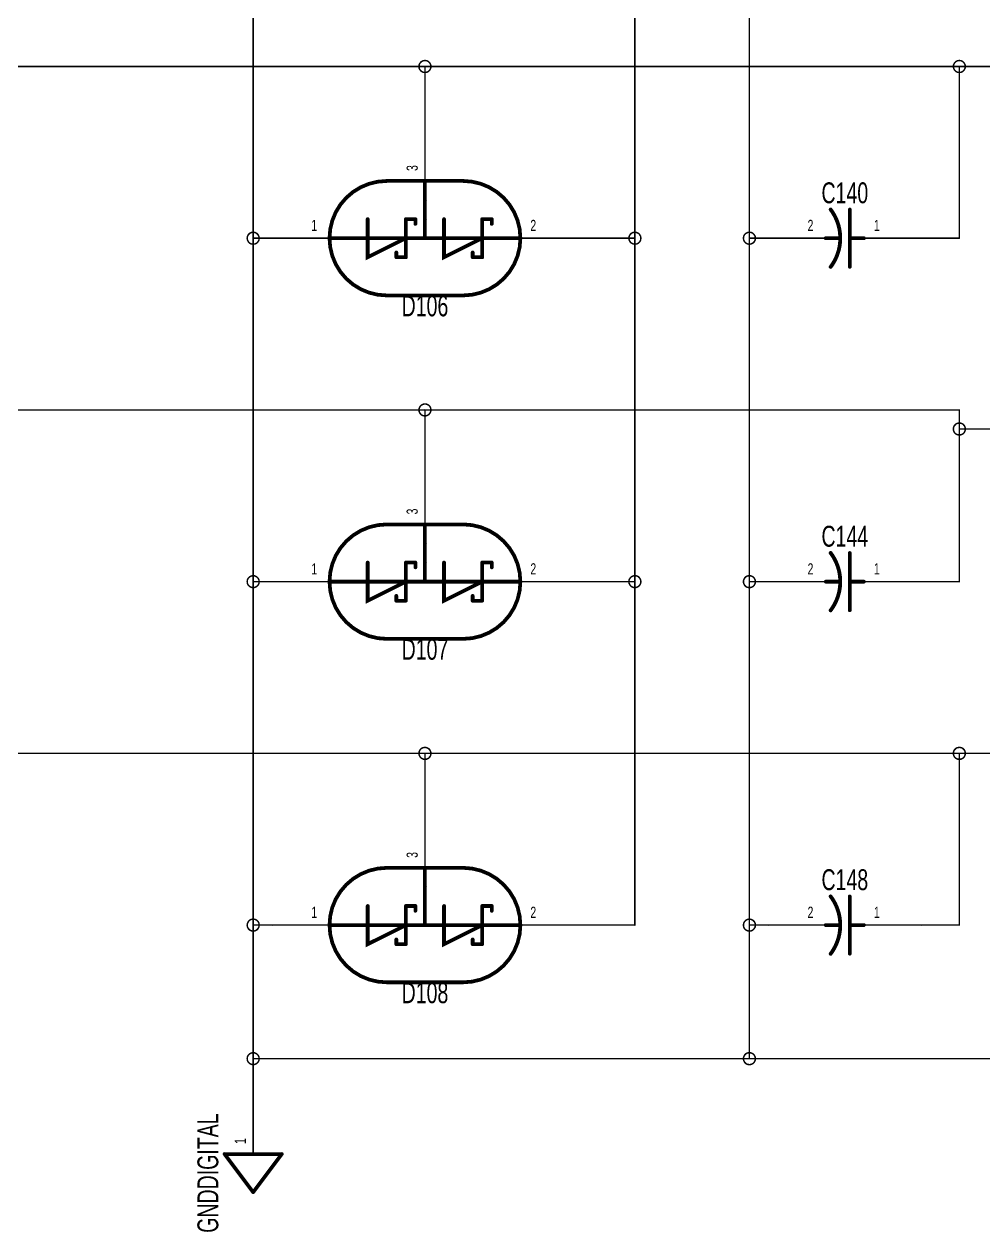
# Model space of a CAD drawing. Extents: x 0 to 23.8, y -0.1 to 21.2.
# Drawn here: x 18.45 to 20.964, y 5.055 to 8.22 of the extents above; entities that cross this region are included whole.
import ezdxf
from ezdxf.enums import TextEntityAlignment as Align

# ---------------------------------------------------------------- set-up
doc = ezdxf.new("R2010")
doc.units = 0
for name, color, linetype in [('Element', 253, 'CONTINUOUS'), ('Net', 50, 'CONTINUOUS'), ('Pin', 50, 'CONTINUOUS')]:
    doc.layers.add(name, color=color, linetype=linetype)

msp = doc.modelspace()

# ---------------------------------------------------------------- linework, layer by layer
at = {"layer": 'Element', "linetype": 'CONTINUOUS'}
for points, const_width in [([(19.4, 7.8091), (19.3765, 7.8072), (19.3536, 7.8017), (19.3319, 7.7927), (19.3118, 7.7804), (19.2939, 7.7651), (19.2786, 7.7472), (19.2663, 7.7272), (19.2573, 7.7054), (19.2518, 7.6825), (19.25, 7.6591), (19.2518, 7.6356), (19.2573, 7.6127), (19.2663, 7.591), (19.2786, 7.5709), (19.2939, 7.553), (19.3118, 7.5377), (19.3319, 7.5254), (19.3536, 7.5164), (19.3765, 7.5109), (19.4, 7.5091)], 0.0098), ([(19.6, 7.8091), (19.4, 7.8091)], 0.0098), ([(19.5, 7.7591), (19.5, 7.8091)], 0.0098), ([(19.6, 7.5091), (19.6235, 7.5109), (19.6464, 7.5164), (19.6681, 7.5254), (19.6882, 7.5377), (19.7061, 7.553), (19.7214, 7.5709), (19.7337, 7.591), (19.7427, 7.6127), (19.7482, 7.6356), (19.75, 7.6591), (19.7482, 7.6825), (19.7427, 7.7054), (19.7337, 7.7272), (19.7214, 7.7472), (19.7061, 7.7651), (19.6882, 7.7804), (19.6681, 7.7927), (19.6464, 7.8017), (19.6235, 7.8072), (19.6, 7.8091)], 0.0098), ([(19.5, 7.7091), (19.5, 7.7591)], 0.0098), ([(20.5628, 7.5838), (20.5675, 7.5904), (20.5717, 7.5973), (20.5755, 7.6045), (20.5787, 7.6118), (20.5815, 7.6194), (20.5839, 7.6271), (20.5857, 7.635), (20.587, 7.643), (20.5877, 7.651), (20.588, 7.6591), (20.5877, 7.6671), (20.587, 7.6752), (20.5857, 7.6831), (20.5839, 7.691), (20.5815, 7.6987), (20.5787, 7.7063), (20.5754, 7.7137), (20.5717, 7.7208), (20.5675, 7.7277), (20.5628, 7.7343)], 0.01), ([(20.613, 7.7341), (20.613, 7.5841)], 0.0098), ([(19.35, 7.7091), (19.35, 7.6091), (19.45, 7.6591)], 0.0098), ([(19.45, 7.7091), (19.45, 7.6091)], 0.0098), ([(19.45, 7.7091), (19.475, 7.7091)], 0.0098), ([(19.475, 7.7091), (19.475, 7.6966)], 0.0098), ([(19.5, 7.6591), (19.5, 7.7091)], 0.0098), ([(19.55, 7.7091), (19.55, 7.6091), (19.65, 7.6591)], 0.0098), ([(19.65, 7.7091), (19.675, 7.7091)], 0.0098), ([(19.65, 7.7091), (19.65, 7.6091)], 0.0098), ([(19.675, 7.7091), (19.675, 7.6966)], 0.0098), ([(19.25, 7.6591), (19.3, 7.6591)], 0.0098), ([(19.35, 7.6591), (19.3, 7.6591)], 0.0098), ([(19.35, 7.6591), (19.65, 7.6591)], 0.0098), ([(19.65, 7.6591), (19.7, 7.6591)], 0.0098), ([(19.7, 7.6591), (19.75, 7.6591)], 0.0098), ([(20.588, 7.6591), (20.55, 7.6591)], 0.0098), ([(20.65, 7.6591), (20.613, 7.6591)], 0.0098), ([(19.425, 7.6091), (19.425, 7.6216)], 0.0098), ([(19.45, 7.6091), (19.425, 7.6091)], 0.0098), ([(19.625, 7.6091), (19.625, 7.6216)], 0.0098), ([(19.65, 7.6091), (19.625, 7.6091)], 0.0098), ([(19.6, 7.5091), (19.4, 7.5091)], 0.0098), ([(19.4, 6.9091), (19.3765, 6.9072), (19.3536, 6.9017), (19.3319, 6.8927), (19.3118, 6.8804), (19.2939, 6.8651), (19.2786, 6.8472), (19.2663, 6.8272), (19.2573, 6.8054), (19.2518, 6.7825), (19.25, 6.7591), (19.2518, 6.7356), (19.2573, 6.7127), (19.2663, 6.691), (19.2786, 6.6709), (19.2939, 6.653), (19.3118, 6.6377), (19.3319, 6.6254), (19.3536, 6.6164), (19.3765, 6.6109), (19.4, 6.6091)], 0.0098), ([(19.6, 6.9091), (19.4, 6.9091)], 0.0098), ([(19.5, 6.8591), (19.5, 6.9091)], 0.0098), ([(19.6, 6.6091), (19.6235, 6.6109), (19.6464, 6.6164), (19.6681, 6.6254), (19.6882, 6.6377), (19.7061, 6.653), (19.7214, 6.6709), (19.7337, 6.691), (19.7427, 6.7127), (19.7482, 6.7356), (19.75, 6.7591), (19.7482, 6.7825), (19.7427, 6.8054), (19.7337, 6.8272), (19.7214, 6.8472), (19.7061, 6.8651), (19.6882, 6.8804), (19.6681, 6.8927), (19.6464, 6.9017), (19.6235, 6.9072), (19.6, 6.9091)], 0.0098), ([(19.5, 6.8091), (19.5, 6.8591)], 0.0098), ([(20.5628, 6.6838), (20.5675, 6.6904), (20.5717, 6.6973), (20.5755, 6.7045), (20.5787, 6.7118), (20.5815, 6.7194), (20.5839, 6.7271), (20.5857, 6.735), (20.587, 6.743), (20.5877, 6.751), (20.588, 6.7591), (20.5877, 6.7671), (20.587, 6.7752), (20.5857, 6.7831), (20.5839, 6.791), (20.5815, 6.7987), (20.5787, 6.8063), (20.5754, 6.8137), (20.5717, 6.8208), (20.5675, 6.8277), (20.5628, 6.8343)], 0.01), ([(20.613, 6.8341), (20.613, 6.6841)], 0.0098), ([(19.35, 6.8091), (19.35, 6.7091), (19.45, 6.7591)], 0.0098), ([(19.45, 6.8091), (19.45, 6.7091)], 0.0098), ([(19.45, 6.8091), (19.475, 6.8091)], 0.0098), ([(19.475, 6.8091), (19.475, 6.7966)], 0.0098), ([(19.5, 6.7591), (19.5, 6.8091)], 0.0098), ([(19.55, 6.8091), (19.55, 6.7091), (19.65, 6.7591)], 0.0098), ([(19.65, 6.8091), (19.675, 6.8091)], 0.0098), ([(19.65, 6.8091), (19.65, 6.7091)], 0.0098), ([(19.675, 6.8091), (19.675, 6.7966)], 0.0098), ([(19.25, 6.7591), (19.3, 6.7591)], 0.0098), ([(19.35, 6.7591), (19.3, 6.7591)], 0.0098), ([(19.35, 6.7591), (19.65, 6.7591)], 0.0098), ([(19.65, 6.7591), (19.7, 6.7591)], 0.0098), ([(19.7, 6.7591), (19.75, 6.7591)], 0.0098), ([(20.588, 6.7591), (20.55, 6.7591)], 0.0098), ([(20.65, 6.7591), (20.613, 6.7591)], 0.0098), ([(19.425, 6.7091), (19.425, 6.7216)], 0.0098), ([(19.45, 6.7091), (19.425, 6.7091)], 0.0098), ([(19.625, 6.7091), (19.625, 6.7216)], 0.0098), ([(19.65, 6.7091), (19.625, 6.7091)], 0.0098), ([(19.6, 6.6091), (19.4, 6.6091)], 0.0098), ([(19.4, 6.0091), (19.3765, 6.0072), (19.3536, 6.0017), (19.3319, 5.9927), (19.3118, 5.9804), (19.2939, 5.9651), (19.2786, 5.9472), (19.2663, 5.9272), (19.2573, 5.9054), (19.2518, 5.8825), (19.25, 5.8591), (19.2518, 5.8356), (19.2573, 5.8127), (19.2663, 5.791), (19.2786, 5.7709), (19.2939, 5.753), (19.3118, 5.7377), (19.3319, 5.7254), (19.3536, 5.7164), (19.3765, 5.7109), (19.4, 5.7091)], 0.0098), ([(19.6, 6.0091), (19.4, 6.0091)], 0.0098), ([(19.5, 5.9591), (19.5, 6.0091)], 0.0098), ([(19.6, 5.7091), (19.6235, 5.7109), (19.6464, 5.7164), (19.6681, 5.7254), (19.6882, 5.7377), (19.7061, 5.753), (19.7214, 5.7709), (19.7337, 5.791), (19.7427, 5.8127), (19.7482, 5.8356), (19.75, 5.8591), (19.7482, 5.8825), (19.7427, 5.9054), (19.7337, 5.9272), (19.7214, 5.9472), (19.7061, 5.9651), (19.6882, 5.9804), (19.6681, 5.9927), (19.6464, 6.0017), (19.6235, 6.0072), (19.6, 6.0091)], 0.0098), ([(19.5, 5.9091), (19.5, 5.9591)], 0.0098), ([(20.5628, 5.7838), (20.5675, 5.7904), (20.5717, 5.7973), (20.5755, 5.8045), (20.5787, 5.8118), (20.5815, 5.8194), (20.5839, 5.8271), (20.5857, 5.835), (20.587, 5.843), (20.5877, 5.851), (20.588, 5.8591), (20.5877, 5.8671), (20.587, 5.8752), (20.5857, 5.8831), (20.5839, 5.891), (20.5815, 5.8987), (20.5787, 5.9063), (20.5754, 5.9137), (20.5717, 5.9208), (20.5675, 5.9277), (20.5628, 5.9343)], 0.01), ([(20.613, 5.9341), (20.613, 5.7841)], 0.0098), ([(19.35, 5.9091), (19.35, 5.8091), (19.45, 5.8591)], 0.0098), ([(19.45, 5.9091), (19.45, 5.8091)], 0.0098), ([(19.45, 5.9091), (19.475, 5.9091)], 0.0098), ([(19.475, 5.9091), (19.475, 5.8966)], 0.0098), ([(19.5, 5.8591), (19.5, 5.9091)], 0.0098), ([(19.55, 5.9091), (19.55, 5.8091), (19.65, 5.8591)], 0.0098), ([(19.65, 5.9091), (19.675, 5.9091)], 0.0098), ([(19.65, 5.9091), (19.65, 5.8091)], 0.0098), ([(19.675, 5.9091), (19.675, 5.8966)], 0.0098), ([(19.25, 5.8591), (19.3, 5.8591)], 0.0098), ([(19.35, 5.8591), (19.3, 5.8591)], 0.0098), ([(19.35, 5.8591), (19.65, 5.8591)], 0.0098), ([(19.65, 5.8591), (19.7, 5.8591)], 0.0098), ([(19.7, 5.8591), (19.75, 5.8591)], 0.0098), ([(20.588, 5.8591), (20.55, 5.8591)], 0.0098), ([(20.65, 5.8591), (20.613, 5.8591)], 0.0098), ([(19.425, 5.8091), (19.425, 5.8216)], 0.0098), ([(19.625, 5.8091), (19.625, 5.8216)], 0.0098), ([(19.45, 5.8091), (19.425, 5.8091)], 0.0098), ([(19.65, 5.8091), (19.625, 5.8091)], 0.0098), ([(19.6, 5.7091), (19.4, 5.7091)], 0.0098), ([(18.975, 5.2591), (19.125, 5.2591)], 0.0098), ([(18.975, 5.2591), (19.05, 5.1591)], 0.0098), ([(19.05, 5.1591), (19.125, 5.2591)], 0.0098)]:
    msp.add_lwpolyline(points, dxfattribs=dict(at, const_width=const_width))
for points, const_width in [([(19.3975, 7.8091, 1), (19.4025, 7.8091, 1), (19.3975, 7.8091, 1)], 0.0049), ([(19.3975, 7.8091, 1), (19.4025, 7.8091, 1), (19.3975, 7.8091, 1)], 0.0049), ([(19.4975, 7.8091, 1), (19.5025, 7.8091, 1), (19.4975, 7.8091, 1)], 0.0049), ([(19.5975, 7.8091, 1), (19.6025, 7.8091, 1), (19.5975, 7.8091, 1)], 0.0049), ([(19.5975, 7.8091, 1), (19.6025, 7.8091, 1), (19.5975, 7.8091, 1)], 0.0049), ([(19.4975, 7.7591, 1), (19.5025, 7.7591, 1), (19.4975, 7.7591, 1)], 0.0049), ([(19.4975, 7.7591, 1), (19.5025, 7.7591, 1), (19.4975, 7.7591, 1)], 0.0049), ([(20.5603, 7.7343, 1), (20.5653, 7.7343, 1), (20.5603, 7.7343, 1)], 0.005), ([(20.6105, 7.7341, 1), (20.6155, 7.7341, 1), (20.6105, 7.7341, 1)], 0.0049), ([(19.3475, 7.7091, 1), (19.3525, 7.7091, 1), (19.3475, 7.7091, 1)], 0.0049), ([(19.4475, 7.7091, 1), (19.4525, 7.7091, 1), (19.4475, 7.7091, 1)], 0.0049), ([(19.4475, 7.7091, 1), (19.4525, 7.7091, 1), (19.4475, 7.7091, 1)], 0.0049), ([(19.4725, 7.7091, 1), (19.4775, 7.7091, 1), (19.4725, 7.7091, 1)], 0.0049), ([(19.4725, 7.7091, 1), (19.4775, 7.7091, 1), (19.4725, 7.7091, 1)], 0.0049), ([(19.4725, 7.6966, 1), (19.4775, 7.6966, 1), (19.4725, 7.6966, 1)], 0.0049), ([(19.4975, 7.7091, 1), (19.5025, 7.7091, 1), (19.4975, 7.7091, 1)], 0.0049), ([(19.4975, 7.7091, 1), (19.5025, 7.7091, 1), (19.4975, 7.7091, 1)], 0.0049), ([(19.5475, 7.7091, 1), (19.5525, 7.7091, 1), (19.5475, 7.7091, 1)], 0.0049), ([(19.6475, 7.7091, 1), (19.6525, 7.7091, 1), (19.6475, 7.7091, 1)], 0.0049), ([(19.6475, 7.7091, 1), (19.6525, 7.7091, 1), (19.6475, 7.7091, 1)], 0.0049), ([(19.6725, 7.7091, 1), (19.6775, 7.7091, 1), (19.6725, 7.7091, 1)], 0.0049), ([(19.6725, 7.7091, 1), (19.6775, 7.7091, 1), (19.6725, 7.7091, 1)], 0.0049), ([(19.6725, 7.6966, 1), (19.6775, 7.6966, 1), (19.6725, 7.6966, 1)], 0.0049), ([(19.2475, 7.6591, 1), (19.2525, 7.6591, 1), (19.2475, 7.6591, 1)], 0.0049), ([(19.2975, 7.6591, 1), (19.3025, 7.6591, 1), (19.2975, 7.6591, 1)], 0.0049), ([(19.2975, 7.6591, 1), (19.3025, 7.6591, 1), (19.2975, 7.6591, 1)], 0.0049), ([(19.3475, 7.6591, 1), (19.3525, 7.6591, 1), (19.3475, 7.6591, 1)], 0.0049), ([(19.3475, 7.6591, 1), (19.3525, 7.6591, 1), (19.3475, 7.6591, 1)], 0.0049), ([(19.4475, 7.6591, 1), (19.4525, 7.6591, 1), (19.4475, 7.6591, 1)], 0.0049), ([(19.4975, 7.6591, 1), (19.5025, 7.6591, 1), (19.4975, 7.6591, 1)], 0.0049), ([(19.6475, 7.6591, 1), (19.6525, 7.6591, 1), (19.6475, 7.6591, 1)], 0.0049), ([(19.6475, 7.6591, 1), (19.6525, 7.6591, 1), (19.6475, 7.6591, 1)], 0.0049), ([(19.6475, 7.6591, 1), (19.6525, 7.6591, 1), (19.6475, 7.6591, 1)], 0.0049), ([(19.6975, 7.6591, 1), (19.7025, 7.6591, 1), (19.6975, 7.6591, 1)], 0.0049), ([(19.6975, 7.6591, 1), (19.7025, 7.6591, 1), (19.6975, 7.6591, 1)], 0.0049), ([(19.7475, 7.6591, 1), (19.7525, 7.6591, 1), (19.7475, 7.6591, 1)], 0.0049), ([(20.5475, 7.6591, 1), (20.5525, 7.6591, 1), (20.5475, 7.6591, 1)], 0.0049), ([(20.5855, 7.6591, 1), (20.5905, 7.6591, 1), (20.5855, 7.6591, 1)], 0.0049), ([(20.6105, 7.6591, 1), (20.6155, 7.6591, 1), (20.6105, 7.6591, 1)], 0.0049), ([(20.6475, 7.6591, 1), (20.6525, 7.6591, 1), (20.6475, 7.6591, 1)], 0.0049), ([(19.4225, 7.6216, 1), (19.4275, 7.6216, 1), (19.4225, 7.6216, 1)], 0.0049), ([(19.4225, 7.6091, 1), (19.4275, 7.6091, 1), (19.4225, 7.6091, 1)], 0.0049), ([(19.4225, 7.6091, 1), (19.4275, 7.6091, 1), (19.4225, 7.6091, 1)], 0.0049), ([(19.4475, 7.6091, 1), (19.4525, 7.6091, 1), (19.4475, 7.6091, 1)], 0.0049), ([(19.4475, 7.6091, 1), (19.4525, 7.6091, 1), (19.4475, 7.6091, 1)], 0.0049), ([(19.6225, 7.6216, 1), (19.6275, 7.6216, 1), (19.6225, 7.6216, 1)], 0.0049), ([(19.6225, 7.6091, 1), (19.6275, 7.6091, 1), (19.6225, 7.6091, 1)], 0.0049), ([(19.6225, 7.6091, 1), (19.6275, 7.6091, 1), (19.6225, 7.6091, 1)], 0.0049), ([(19.6475, 7.6091, 1), (19.6525, 7.6091, 1), (19.6475, 7.6091, 1)], 0.0049), ([(19.6475, 7.6091, 1), (19.6525, 7.6091, 1), (19.6475, 7.6091, 1)], 0.0049), ([(20.5603, 7.5838, 1), (20.5653, 7.5838, 1), (20.5603, 7.5838, 1)], 0.005), ([(20.6105, 7.5841, 1), (20.6155, 7.5841, 1), (20.6105, 7.5841, 1)], 0.0049), ([(19.3975, 7.5091, 1), (19.4025, 7.5091, 1), (19.3975, 7.5091, 1)], 0.0049), ([(19.3975, 7.5091, 1), (19.4025, 7.5091, 1), (19.3975, 7.5091, 1)], 0.0049), ([(19.5975, 7.5091, 1), (19.6025, 7.5091, 1), (19.5975, 7.5091, 1)], 0.0049), ([(19.5975, 7.5091, 1), (19.6025, 7.5091, 1), (19.5975, 7.5091, 1)], 0.0049), ([(19.3975, 6.9091, 1), (19.4025, 6.9091, 1), (19.3975, 6.9091, 1)], 0.0049), ([(19.3975, 6.9091, 1), (19.4025, 6.9091, 1), (19.3975, 6.9091, 1)], 0.0049), ([(19.4975, 6.9091, 1), (19.5025, 6.9091, 1), (19.4975, 6.9091, 1)], 0.0049), ([(19.5975, 6.9091, 1), (19.6025, 6.9091, 1), (19.5975, 6.9091, 1)], 0.0049), ([(19.5975, 6.9091, 1), (19.6025, 6.9091, 1), (19.5975, 6.9091, 1)], 0.0049), ([(19.4975, 6.8591, 1), (19.5025, 6.8591, 1), (19.4975, 6.8591, 1)], 0.0049), ([(19.4975, 6.8591, 1), (19.5025, 6.8591, 1), (19.4975, 6.8591, 1)], 0.0049), ([(20.5603, 6.8343, 1), (20.5653, 6.8343, 1), (20.5603, 6.8343, 1)], 0.005), ([(20.6105, 6.8341, 1), (20.6155, 6.8341, 1), (20.6105, 6.8341, 1)], 0.0049), ([(19.3475, 6.8091, 1), (19.3525, 6.8091, 1), (19.3475, 6.8091, 1)], 0.0049), ([(19.4475, 6.8091, 1), (19.4525, 6.8091, 1), (19.4475, 6.8091, 1)], 0.0049), ([(19.4475, 6.8091, 1), (19.4525, 6.8091, 1), (19.4475, 6.8091, 1)], 0.0049), ([(19.4725, 6.8091, 1), (19.4775, 6.8091, 1), (19.4725, 6.8091, 1)], 0.0049), ([(19.4725, 6.8091, 1), (19.4775, 6.8091, 1), (19.4725, 6.8091, 1)], 0.0049), ([(19.4975, 6.8091, 1), (19.5025, 6.8091, 1), (19.4975, 6.8091, 1)], 0.0049), ([(19.4975, 6.8091, 1), (19.5025, 6.8091, 1), (19.4975, 6.8091, 1)], 0.0049), ([(19.5475, 6.8091, 1), (19.5525, 6.8091, 1), (19.5475, 6.8091, 1)], 0.0049), ([(19.6475, 6.8091, 1), (19.6525, 6.8091, 1), (19.6475, 6.8091, 1)], 0.0049), ([(19.6475, 6.8091, 1), (19.6525, 6.8091, 1), (19.6475, 6.8091, 1)], 0.0049), ([(19.6725, 6.8091, 1), (19.6775, 6.8091, 1), (19.6725, 6.8091, 1)], 0.0049), ([(19.6725, 6.8091, 1), (19.6775, 6.8091, 1), (19.6725, 6.8091, 1)], 0.0049), ([(19.4725, 6.7966, 1), (19.4775, 6.7966, 1), (19.4725, 6.7966, 1)], 0.0049), ([(19.6725, 6.7966, 1), (19.6775, 6.7966, 1), (19.6725, 6.7966, 1)], 0.0049), ([(19.2475, 6.7591, 1), (19.2525, 6.7591, 1), (19.2475, 6.7591, 1)], 0.0049), ([(19.2975, 6.7591, 1), (19.3025, 6.7591, 1), (19.2975, 6.7591, 1)], 0.0049), ([(19.2975, 6.7591, 1), (19.3025, 6.7591, 1), (19.2975, 6.7591, 1)], 0.0049), ([(19.3475, 6.7591, 1), (19.3525, 6.7591, 1), (19.3475, 6.7591, 1)], 0.0049), ([(19.3475, 6.7591, 1), (19.3525, 6.7591, 1), (19.3475, 6.7591, 1)], 0.0049), ([(19.4475, 6.7591, 1), (19.4525, 6.7591, 1), (19.4475, 6.7591, 1)], 0.0049), ([(19.4975, 6.7591, 1), (19.5025, 6.7591, 1), (19.4975, 6.7591, 1)], 0.0049), ([(19.6475, 6.7591, 1), (19.6525, 6.7591, 1), (19.6475, 6.7591, 1)], 0.0049), ([(19.6475, 6.7591, 1), (19.6525, 6.7591, 1), (19.6475, 6.7591, 1)], 0.0049), ([(19.6475, 6.7591, 1), (19.6525, 6.7591, 1), (19.6475, 6.7591, 1)], 0.0049), ([(19.6975, 6.7591, 1), (19.7025, 6.7591, 1), (19.6975, 6.7591, 1)], 0.0049), ([(19.6975, 6.7591, 1), (19.7025, 6.7591, 1), (19.6975, 6.7591, 1)], 0.0049), ([(19.7475, 6.7591, 1), (19.7525, 6.7591, 1), (19.7475, 6.7591, 1)], 0.0049), ([(20.5475, 6.7591, 1), (20.5525, 6.7591, 1), (20.5475, 6.7591, 1)], 0.0049), ([(20.5855, 6.7591, 1), (20.5905, 6.7591, 1), (20.5855, 6.7591, 1)], 0.0049), ([(20.6105, 6.7591, 1), (20.6155, 6.7591, 1), (20.6105, 6.7591, 1)], 0.0049), ([(20.6475, 6.7591, 1), (20.6525, 6.7591, 1), (20.6475, 6.7591, 1)], 0.0049), ([(19.4225, 6.7216, 1), (19.4275, 6.7216, 1), (19.4225, 6.7216, 1)], 0.0049), ([(19.4225, 6.7091, 1), (19.4275, 6.7091, 1), (19.4225, 6.7091, 1)], 0.0049), ([(19.4225, 6.7091, 1), (19.4275, 6.7091, 1), (19.4225, 6.7091, 1)], 0.0049), ([(19.4475, 6.7091, 1), (19.4525, 6.7091, 1), (19.4475, 6.7091, 1)], 0.0049), ([(19.4475, 6.7091, 1), (19.4525, 6.7091, 1), (19.4475, 6.7091, 1)], 0.0049), ([(19.6225, 6.7216, 1), (19.6275, 6.7216, 1), (19.6225, 6.7216, 1)], 0.0049), ([(19.6225, 6.7091, 1), (19.6275, 6.7091, 1), (19.6225, 6.7091, 1)], 0.0049), ([(19.6225, 6.7091, 1), (19.6275, 6.7091, 1), (19.6225, 6.7091, 1)], 0.0049), ([(19.6475, 6.7091, 1), (19.6525, 6.7091, 1), (19.6475, 6.7091, 1)], 0.0049), ([(19.6475, 6.7091, 1), (19.6525, 6.7091, 1), (19.6475, 6.7091, 1)], 0.0049), ([(20.5603, 6.6838, 1), (20.5653, 6.6838, 1), (20.5603, 6.6838, 1)], 0.005), ([(20.6105, 6.6841, 1), (20.6155, 6.6841, 1), (20.6105, 6.6841, 1)], 0.0049), ([(19.3975, 6.6091, 1), (19.4025, 6.6091, 1), (19.3975, 6.6091, 1)], 0.0049), ([(19.3975, 6.6091, 1), (19.4025, 6.6091, 1), (19.3975, 6.6091, 1)], 0.0049), ([(19.5975, 6.6091, 1), (19.6025, 6.6091, 1), (19.5975, 6.6091, 1)], 0.0049), ([(19.5975, 6.6091, 1), (19.6025, 6.6091, 1), (19.5975, 6.6091, 1)], 0.0049), ([(19.3975, 6.0091, 1), (19.4025, 6.0091, 1), (19.3975, 6.0091, 1)], 0.0049), ([(19.3975, 6.0091, 1), (19.4025, 6.0091, 1), (19.3975, 6.0091, 1)], 0.0049), ([(19.4975, 6.0091, 1), (19.5025, 6.0091, 1), (19.4975, 6.0091, 1)], 0.0049), ([(19.5975, 6.0091, 1), (19.6025, 6.0091, 1), (19.5975, 6.0091, 1)], 0.0049), ([(19.5975, 6.0091, 1), (19.6025, 6.0091, 1), (19.5975, 6.0091, 1)], 0.0049), ([(19.4975, 5.9591, 1), (19.5025, 5.9591, 1), (19.4975, 5.9591, 1)], 0.0049), ([(19.4975, 5.9591, 1), (19.5025, 5.9591, 1), (19.4975, 5.9591, 1)], 0.0049), ([(20.5603, 5.9343, 1), (20.5653, 5.9343, 1), (20.5603, 5.9343, 1)], 0.005), ([(20.6105, 5.9341, 1), (20.6155, 5.9341, 1), (20.6105, 5.9341, 1)], 0.0049), ([(19.3475, 5.9091, 1), (19.3525, 5.9091, 1), (19.3475, 5.9091, 1)], 0.0049), ([(19.4475, 5.9091, 1), (19.4525, 5.9091, 1), (19.4475, 5.9091, 1)], 0.0049), ([(19.4475, 5.9091, 1), (19.4525, 5.9091, 1), (19.4475, 5.9091, 1)], 0.0049), ([(19.4725, 5.9091, 1), (19.4775, 5.9091, 1), (19.4725, 5.9091, 1)], 0.0049), ([(19.4725, 5.9091, 1), (19.4775, 5.9091, 1), (19.4725, 5.9091, 1)], 0.0049), ([(19.4725, 5.8966, 1), (19.4775, 5.8966, 1), (19.4725, 5.8966, 1)], 0.0049), ([(19.4975, 5.9091, 1), (19.5025, 5.9091, 1), (19.4975, 5.9091, 1)], 0.0049), ([(19.4975, 5.9091, 1), (19.5025, 5.9091, 1), (19.4975, 5.9091, 1)], 0.0049), ([(19.5475, 5.9091, 1), (19.5525, 5.9091, 1), (19.5475, 5.9091, 1)], 0.0049), ([(19.6475, 5.9091, 1), (19.6525, 5.9091, 1), (19.6475, 5.9091, 1)], 0.0049), ([(19.6475, 5.9091, 1), (19.6525, 5.9091, 1), (19.6475, 5.9091, 1)], 0.0049), ([(19.6725, 5.9091, 1), (19.6775, 5.9091, 1), (19.6725, 5.9091, 1)], 0.0049), ([(19.6725, 5.9091, 1), (19.6775, 5.9091, 1), (19.6725, 5.9091, 1)], 0.0049), ([(19.6725, 5.8966, 1), (19.6775, 5.8966, 1), (19.6725, 5.8966, 1)], 0.0049), ([(19.2475, 5.8591, 1), (19.2525, 5.8591, 1), (19.2475, 5.8591, 1)], 0.0049), ([(19.2975, 5.8591, 1), (19.3025, 5.8591, 1), (19.2975, 5.8591, 1)], 0.0049), ([(19.2975, 5.8591, 1), (19.3025, 5.8591, 1), (19.2975, 5.8591, 1)], 0.0049), ([(19.3475, 5.8591, 1), (19.3525, 5.8591, 1), (19.3475, 5.8591, 1)], 0.0049), ([(19.3475, 5.8591, 1), (19.3525, 5.8591, 1), (19.3475, 5.8591, 1)], 0.0049), ([(19.4475, 5.8591, 1), (19.4525, 5.8591, 1), (19.4475, 5.8591, 1)], 0.0049), ([(19.4975, 5.8591, 1), (19.5025, 5.8591, 1), (19.4975, 5.8591, 1)], 0.0049), ([(19.6475, 5.8591, 1), (19.6525, 5.8591, 1), (19.6475, 5.8591, 1)], 0.0049), ([(19.6475, 5.8591, 1), (19.6525, 5.8591, 1), (19.6475, 5.8591, 1)], 0.0049), ([(19.6475, 5.8591, 1), (19.6525, 5.8591, 1), (19.6475, 5.8591, 1)], 0.0049), ([(19.6975, 5.8591, 1), (19.7025, 5.8591, 1), (19.6975, 5.8591, 1)], 0.0049), ([(19.6975, 5.8591, 1), (19.7025, 5.8591, 1), (19.6975, 5.8591, 1)], 0.0049), ([(19.7475, 5.8591, 1), (19.7525, 5.8591, 1), (19.7475, 5.8591, 1)], 0.0049), ([(20.5475, 5.8591, 1), (20.5525, 5.8591, 1), (20.5475, 5.8591, 1)], 0.0049), ([(20.5855, 5.8591, 1), (20.5905, 5.8591, 1), (20.5855, 5.8591, 1)], 0.0049), ([(20.6105, 5.8591, 1), (20.6155, 5.8591, 1), (20.6105, 5.8591, 1)], 0.0049), ([(20.6475, 5.8591, 1), (20.6525, 5.8591, 1), (20.6475, 5.8591, 1)], 0.0049), ([(19.4225, 5.8216, 1), (19.4275, 5.8216, 1), (19.4225, 5.8216, 1)], 0.0049), ([(19.6225, 5.8216, 1), (19.6275, 5.8216, 1), (19.6225, 5.8216, 1)], 0.0049), ([(19.4225, 5.8091, 1), (19.4275, 5.8091, 1), (19.4225, 5.8091, 1)], 0.0049), ([(19.4225, 5.8091, 1), (19.4275, 5.8091, 1), (19.4225, 5.8091, 1)], 0.0049), ([(19.4475, 5.8091, 1), (19.4525, 5.8091, 1), (19.4475, 5.8091, 1)], 0.0049), ([(19.4475, 5.8091, 1), (19.4525, 5.8091, 1), (19.4475, 5.8091, 1)], 0.0049), ([(19.6225, 5.8091, 1), (19.6275, 5.8091, 1), (19.6225, 5.8091, 1)], 0.0049), ([(19.6225, 5.8091, 1), (19.6275, 5.8091, 1), (19.6225, 5.8091, 1)], 0.0049), ([(19.6475, 5.8091, 1), (19.6525, 5.8091, 1), (19.6475, 5.8091, 1)], 0.0049), ([(19.6475, 5.8091, 1), (19.6525, 5.8091, 1), (19.6475, 5.8091, 1)], 0.0049), ([(20.5603, 5.7838, 1), (20.5653, 5.7838, 1), (20.5603, 5.7838, 1)], 0.005), ([(20.6105, 5.7841, 1), (20.6155, 5.7841, 1), (20.6105, 5.7841, 1)], 0.0049), ([(19.3975, 5.7091, 1), (19.4025, 5.7091, 1), (19.3975, 5.7091, 1)], 0.0049), ([(19.3975, 5.7091, 1), (19.4025, 5.7091, 1), (19.3975, 5.7091, 1)], 0.0049), ([(19.5975, 5.7091, 1), (19.6025, 5.7091, 1), (19.5975, 5.7091, 1)], 0.0049), ([(19.5975, 5.7091, 1), (19.6025, 5.7091, 1), (19.5975, 5.7091, 1)], 0.0049), ([(18.9725, 5.2591, 1), (18.9775, 5.2591, 1), (18.9725, 5.2591, 1)], 0.0049), ([(18.9725, 5.2591, 1), (18.9775, 5.2591, 1), (18.9725, 5.2591, 1)], 0.0049), ([(19.1225, 5.2591, 1), (19.1275, 5.2591, 1), (19.1225, 5.2591, 1)], 0.0049), ([(19.1225, 5.2591, 1), (19.1275, 5.2591, 1), (19.1225, 5.2591, 1)], 0.0049), ([(19.0475, 5.1591, 1), (19.0525, 5.1591, 1), (19.0475, 5.1591, 1)], 0.0049), ([(19.0475, 5.1591, 1), (19.0525, 5.1591, 1), (19.0475, 5.1591, 1)], 0.0049)]:
    msp.add_lwpolyline(points, format="xyb", dxfattribs=dict(at, const_width=const_width))
at = {"layer": 'Net', "linetype": 'CONTINUOUS', "const_width": 0.0039}
for points in [[(19.05, 12.1591), (19.05, 5.4091)], [(20.05, 7.6591), (20.05, 8.5591)], [(20.35, 8.5591), (20.35, 5.5091)], [(18.2, 8.1091), (19.5, 8.1091)], [(19.4843, 8.1091), (19.485, 8.1042), (19.4873, 8.0998), (19.4907, 8.0963), (19.4951, 8.0941), (19.5, 8.0933), (19.5049, 8.0941), (19.5093, 8.0963), (19.5127, 8.0998), (19.515, 8.1042), (19.5157, 8.1091), (19.515, 8.1139), (19.5127, 8.1183), (19.5093, 8.1218), (19.5049, 8.124), (19.5, 8.1248), (19.4951, 8.124), (19.4907, 8.1218), (19.4873, 8.1183), (19.485, 8.1139), (19.4843, 8.1091)], [(19.5, 7.9591), (19.5, 8.1091)], [(19.5, 8.1091), (21.35, 8.1091)], [(20.8843, 8.1091), (20.885, 8.1042), (20.8873, 8.0998), (20.8907, 8.0963), (20.8951, 8.0941), (20.9, 8.0933), (20.9049, 8.0941), (20.9093, 8.0963), (20.9127, 8.0998), (20.915, 8.1042), (20.9157, 8.1091), (20.915, 8.1139), (20.9127, 8.1183), (20.9093, 8.1218), (20.9049, 8.124), (20.9, 8.1248), (20.8951, 8.124), (20.8907, 8.1218), (20.8873, 8.1183), (20.885, 8.1139), (20.8843, 8.1091)], [(20.9, 7.6591), (20.9, 8.1091)], [(19.0343, 7.6591), (19.035, 7.6542), (19.0373, 7.6498), (19.0407, 7.6463), (19.0451, 7.6441), (19.05, 7.6433), (19.0549, 7.6441), (19.0593, 7.6463), (19.0627, 7.6498), (19.065, 7.6542), (19.0657, 7.6591), (19.065, 7.6639), (19.0627, 7.6683), (19.0593, 7.6718), (19.0549, 7.674), (19.05, 7.6748), (19.0451, 7.674), (19.0407, 7.6718), (19.0373, 7.6683), (19.035, 7.6639), (19.0343, 7.6591)], [(19.1, 7.6591), (19.05, 7.6591)], [(19.9, 7.6591), (20.05, 7.6591)], [(20.0343, 7.6591), (20.035, 7.6542), (20.0373, 7.6498), (20.0407, 7.6463), (20.0451, 7.6441), (20.05, 7.6433), (20.0549, 7.6441), (20.0593, 7.6463), (20.0627, 7.6498), (20.065, 7.6542), (20.0657, 7.6591), (20.065, 7.6639), (20.0627, 7.6683), (20.0593, 7.6718), (20.0549, 7.674), (20.05, 7.6748), (20.0451, 7.674), (20.0407, 7.6718), (20.0373, 7.6683), (20.035, 7.6639), (20.0343, 7.6591)], [(20.05, 6.7591), (20.05, 7.6591)], [(20.3343, 7.6591), (20.335, 7.6542), (20.3373, 7.6498), (20.3407, 7.6463), (20.3451, 7.6441), (20.35, 7.6433), (20.3549, 7.6441), (20.3593, 7.6463), (20.3627, 7.6498), (20.365, 7.6542), (20.3657, 7.6591), (20.365, 7.6639), (20.3627, 7.6683), (20.3593, 7.6718), (20.3549, 7.674), (20.35, 7.6748), (20.3451, 7.674), (20.3407, 7.6718), (20.3373, 7.6683), (20.335, 7.6639), (20.3343, 7.6591)], [(20.4, 7.6591), (20.35, 7.6591)], [(20.8, 7.6591), (20.9, 7.6591)], [(19.4843, 7.2091), (19.485, 7.2042), (19.4873, 7.1998), (19.4907, 7.1963), (19.4951, 7.1941), (19.5, 7.1933), (19.5049, 7.1941), (19.5093, 7.1963), (19.5127, 7.1998), (19.515, 7.2042), (19.5157, 7.2091), (19.515, 7.2139), (19.5127, 7.2183), (19.5093, 7.2218), (19.5049, 7.224), (19.5, 7.2248), (19.4951, 7.224), (19.4907, 7.2218), (19.4873, 7.2183), (19.485, 7.2139), (19.4843, 7.2091)], [(19.5, 7.2091), (18.1, 7.2091)], [(19.5, 7.0591), (19.5, 7.2091)], [(19.5, 7.2091), (20.9, 7.2091)], [(20.9, 7.2091), (20.9, 6.7591)], [(20.8843, 7.1591), (20.885, 7.1542), (20.8873, 7.1498), (20.8907, 7.1463), (20.8951, 7.1441), (20.9, 7.1433), (20.9049, 7.1441), (20.9093, 7.1463), (20.9127, 7.1498), (20.915, 7.1542), (20.9157, 7.1591), (20.915, 7.1639), (20.9127, 7.1683), (20.9093, 7.1718), (20.9049, 7.174), (20.9, 7.1748), (20.8951, 7.174), (20.8907, 7.1718), (20.8873, 7.1683), (20.885, 7.1639), (20.8843, 7.1591)], [(20.9, 7.1591), (21.35, 7.1591)], [(19.0343, 6.7591), (19.035, 6.7542), (19.0373, 6.7498), (19.0407, 6.7463), (19.0451, 6.7441), (19.05, 6.7433), (19.0549, 6.7441), (19.0593, 6.7463), (19.0627, 6.7498), (19.065, 6.7542), (19.0657, 6.7591), (19.065, 6.7639), (19.0627, 6.7683), (19.0593, 6.7718), (19.0549, 6.774), (19.05, 6.7748), (19.0451, 6.774), (19.0407, 6.7718), (19.0373, 6.7683), (19.035, 6.7639), (19.0343, 6.7591)], [(20.0343, 6.7591), (20.035, 6.7542), (20.0373, 6.7498), (20.0407, 6.7463), (20.0451, 6.7441), (20.05, 6.7433), (20.0549, 6.7441), (20.0593, 6.7463), (20.0627, 6.7498), (20.065, 6.7542), (20.0657, 6.7591), (20.065, 6.7639), (20.0627, 6.7683), (20.0593, 6.7718), (20.0549, 6.774), (20.05, 6.7748), (20.0451, 6.774), (20.0407, 6.7718), (20.0373, 6.7683), (20.035, 6.7639), (20.0343, 6.7591)], [(20.3343, 6.7591), (20.335, 6.7542), (20.3373, 6.7498), (20.3407, 6.7463), (20.3451, 6.7441), (20.35, 6.7433), (20.3549, 6.7441), (20.3593, 6.7463), (20.3627, 6.7498), (20.365, 6.7542), (20.3657, 6.7591), (20.365, 6.7639), (20.3627, 6.7683), (20.3593, 6.7718), (20.3549, 6.774), (20.35, 6.7748), (20.3451, 6.774), (20.3407, 6.7718), (20.3373, 6.7683), (20.335, 6.7639), (20.3343, 6.7591)], [(19.1, 6.7591), (19.05, 6.7591)], [(19.9, 6.7591), (20.05, 6.7591)], [(20.05, 5.8591), (20.05, 6.7591)], [(20.4, 6.7591), (20.35, 6.7591)], [(20.9, 6.7591), (20.8, 6.7591)], [(18, 6.3091), (19.5, 6.3091)], [(19.4843, 6.3091), (19.485, 6.3042), (19.4873, 6.2998), (19.4907, 6.2963), (19.4951, 6.2941), (19.5, 6.2933), (19.5049, 6.2941), (19.5093, 6.2963), (19.5127, 6.2998), (19.515, 6.3042), (19.5157, 6.3091), (19.515, 6.3139), (19.5127, 6.3183), (19.5093, 6.3218), (19.5049, 6.324), (19.5, 6.3248), (19.4951, 6.324), (19.4907, 6.3218), (19.4873, 6.3183), (19.485, 6.3139), (19.4843, 6.3091)], [(19.5, 6.3091), (19.5, 6.1591)], [(19.5, 6.3091), (20.9, 6.3091)], [(20.8843, 6.3091), (20.885, 6.3042), (20.8873, 6.2998), (20.8907, 6.2963), (20.8951, 6.2941), (20.9, 6.2933), (20.9049, 6.2941), (20.9093, 6.2963), (20.9127, 6.2998), (20.915, 6.3042), (20.9157, 6.3091), (20.915, 6.3139), (20.9127, 6.3183), (20.9093, 6.3218), (20.9049, 6.324), (20.9, 6.3248), (20.8951, 6.324), (20.8907, 6.3218), (20.8873, 6.3183), (20.885, 6.3139), (20.8843, 6.3091)], [(20.9, 6.3091), (20.9, 5.8591)], [(22.1, 6.3091), (20.9, 6.3091)], [(19.0343, 5.8591), (19.035, 5.8542), (19.0373, 5.8498), (19.0407, 5.8463), (19.0451, 5.8441), (19.05, 5.8433), (19.0549, 5.8441), (19.0593, 5.8463), (19.0627, 5.8498), (19.065, 5.8542), (19.0657, 5.8591), (19.065, 5.8639), (19.0627, 5.8683), (19.0593, 5.8718), (19.0549, 5.874), (19.05, 5.8748), (19.0451, 5.874), (19.0407, 5.8718), (19.0373, 5.8683), (19.035, 5.8639), (19.0343, 5.8591)], [(19.1, 5.8591), (19.05, 5.8591)], [(19.9, 5.8591), (20.05, 5.8591)], [(20.3343, 5.8591), (20.335, 5.8542), (20.3373, 5.8498), (20.3407, 5.8463), (20.3451, 5.8441), (20.35, 5.8433), (20.3549, 5.8441), (20.3593, 5.8463), (20.3627, 5.8498), (20.365, 5.8542), (20.3657, 5.8591), (20.365, 5.8639), (20.3627, 5.8683), (20.3593, 5.8718), (20.3549, 5.874), (20.35, 5.8748), (20.3451, 5.874), (20.3407, 5.8718), (20.3373, 5.8683), (20.335, 5.8639), (20.3343, 5.8591)], [(20.4, 5.8591), (20.35, 5.8591)], [(20.9, 5.8591), (20.8, 5.8591)], [(19.0343, 5.5091), (19.035, 5.5042), (19.0373, 5.4998), (19.0407, 5.4963), (19.0451, 5.4941), (19.05, 5.4933), (19.0549, 5.4941), (19.0593, 5.4963), (19.0627, 5.4998), (19.065, 5.5042), (19.0657, 5.5091), (19.065, 5.5139), (19.0627, 5.5183), (19.0593, 5.5218), (19.0549, 5.524), (19.05, 5.5248), (19.0451, 5.524), (19.0407, 5.5218), (19.0373, 5.5183), (19.035, 5.5139), (19.0343, 5.5091)], [(20.35, 5.5091), (19.05, 5.5091)], [(20.3343, 5.5091), (20.335, 5.5042), (20.3373, 5.4998), (20.3407, 5.4963), (20.3451, 5.4941), (20.35, 5.4933), (20.3549, 5.4941), (20.3593, 5.4963), (20.3627, 5.4998), (20.365, 5.5042), (20.3657, 5.5091), (20.365, 5.5139), (20.3627, 5.5183), (20.3593, 5.5218), (20.3549, 5.524), (20.35, 5.5248), (20.3451, 5.524), (20.3407, 5.5218), (20.3373, 5.5183), (20.335, 5.5139), (20.3343, 5.5091)], [(22.25, 5.5091), (20.35, 5.5091)]]:
    msp.add_lwpolyline(points, dxfattribs=at)
at = {"layer": 'Net', "linetype": 'CONTINUOUS', "const_width": 0.002}
for points in [[(19.4833, 8.1091, 1), (19.4852, 8.1091, 1), (19.4833, 8.1091, 1)], [(19.499, 8.1091, 1), (19.501, 8.1091, 1), (19.499, 8.1091, 1)], [(19.499, 8.1091, 1), (19.501, 8.1091, 1), (19.499, 8.1091, 1)], [(19.499, 8.1091, 1), (19.501, 8.1091, 1), (19.499, 8.1091, 1)], [(20.8833, 8.1091, 1), (20.8852, 8.1091, 1), (20.8833, 8.1091, 1)], [(20.899, 8.1091, 1), (20.901, 8.1091, 1), (20.899, 8.1091, 1)], [(19.499, 7.9591, 1), (19.501, 7.9591, 1), (19.499, 7.9591, 1)], [(19.0333, 7.6591, 1), (19.0352, 7.6591, 1), (19.0333, 7.6591, 1)], [(19.049, 7.6591, 1), (19.051, 7.6591, 1), (19.049, 7.6591, 1)], [(19.099, 7.6591, 1), (19.101, 7.6591, 1), (19.099, 7.6591, 1)], [(19.899, 7.6591, 1), (19.901, 7.6591, 1), (19.899, 7.6591, 1)], [(20.0333, 7.6591, 1), (20.0352, 7.6591, 1), (20.0333, 7.6591, 1)], [(20.049, 7.6591, 1), (20.051, 7.6591, 1), (20.049, 7.6591, 1)], [(20.049, 7.6591, 1), (20.051, 7.6591, 1), (20.049, 7.6591, 1)], [(20.049, 7.6591, 1), (20.051, 7.6591, 1), (20.049, 7.6591, 1)], [(20.3333, 7.6591, 1), (20.3352, 7.6591, 1), (20.3333, 7.6591, 1)], [(20.349, 7.6591, 1), (20.351, 7.6591, 1), (20.349, 7.6591, 1)], [(20.399, 7.6591, 1), (20.401, 7.6591, 1), (20.399, 7.6591, 1)], [(20.799, 7.6591, 1), (20.801, 7.6591, 1), (20.799, 7.6591, 1)], [(20.899, 7.6591, 1), (20.901, 7.6591, 1), (20.899, 7.6591, 1)], [(20.899, 7.6591, 1), (20.901, 7.6591, 1), (20.899, 7.6591, 1)], [(19.4833, 7.2091, 1), (19.4852, 7.2091, 1), (19.4833, 7.2091, 1)], [(19.499, 7.2091, 1), (19.501, 7.2091, 1), (19.499, 7.2091, 1)], [(19.499, 7.2091, 1), (19.501, 7.2091, 1), (19.499, 7.2091, 1)], [(19.499, 7.2091, 1), (19.501, 7.2091, 1), (19.499, 7.2091, 1)], [(20.899, 7.2091, 1), (20.901, 7.2091, 1), (20.899, 7.2091, 1)], [(20.899, 7.2091, 1), (20.901, 7.2091, 1), (20.899, 7.2091, 1)], [(20.8833, 7.1591, 1), (20.8852, 7.1591, 1), (20.8833, 7.1591, 1)], [(20.899, 7.1591, 1), (20.901, 7.1591, 1), (20.899, 7.1591, 1)], [(19.499, 7.0591, 1), (19.501, 7.0591, 1), (19.499, 7.0591, 1)], [(19.0333, 6.7591, 1), (19.0352, 6.7591, 1), (19.0333, 6.7591, 1)], [(19.049, 6.7591, 1), (19.051, 6.7591, 1), (19.049, 6.7591, 1)], [(19.099, 6.7591, 1), (19.101, 6.7591, 1), (19.099, 6.7591, 1)], [(19.899, 6.7591, 1), (19.901, 6.7591, 1), (19.899, 6.7591, 1)], [(20.0333, 6.7591, 1), (20.0352, 6.7591, 1), (20.0333, 6.7591, 1)], [(20.049, 6.7591, 1), (20.051, 6.7591, 1), (20.049, 6.7591, 1)], [(20.049, 6.7591, 1), (20.051, 6.7591, 1), (20.049, 6.7591, 1)], [(20.049, 6.7591, 1), (20.051, 6.7591, 1), (20.049, 6.7591, 1)], [(20.3333, 6.7591, 1), (20.3352, 6.7591, 1), (20.3333, 6.7591, 1)], [(20.349, 6.7591, 1), (20.351, 6.7591, 1), (20.349, 6.7591, 1)], [(20.399, 6.7591, 1), (20.401, 6.7591, 1), (20.399, 6.7591, 1)], [(20.799, 6.7591, 1), (20.801, 6.7591, 1), (20.799, 6.7591, 1)], [(20.899, 6.7591, 1), (20.901, 6.7591, 1), (20.899, 6.7591, 1)], [(20.899, 6.7591, 1), (20.901, 6.7591, 1), (20.899, 6.7591, 1)], [(19.4833, 6.3091, 1), (19.4852, 6.3091, 1), (19.4833, 6.3091, 1)], [(19.499, 6.3091, 1), (19.501, 6.3091, 1), (19.499, 6.3091, 1)], [(19.499, 6.3091, 1), (19.501, 6.3091, 1), (19.499, 6.3091, 1)], [(19.499, 6.3091, 1), (19.501, 6.3091, 1), (19.499, 6.3091, 1)], [(20.8833, 6.3091, 1), (20.8852, 6.3091, 1), (20.8833, 6.3091, 1)], [(20.899, 6.3091, 1), (20.901, 6.3091, 1), (20.899, 6.3091, 1)], [(20.899, 6.3091, 1), (20.901, 6.3091, 1), (20.899, 6.3091, 1)], [(20.899, 6.3091, 1), (20.901, 6.3091, 1), (20.899, 6.3091, 1)], [(19.499, 6.1591, 1), (19.501, 6.1591, 1), (19.499, 6.1591, 1)], [(19.0333, 5.8591, 1), (19.0352, 5.8591, 1), (19.0333, 5.8591, 1)], [(19.049, 5.8591, 1), (19.051, 5.8591, 1), (19.049, 5.8591, 1)], [(19.099, 5.8591, 1), (19.101, 5.8591, 1), (19.099, 5.8591, 1)], [(19.899, 5.8591, 1), (19.901, 5.8591, 1), (19.899, 5.8591, 1)], [(20.049, 5.8591, 1), (20.051, 5.8591, 1), (20.049, 5.8591, 1)], [(20.049, 5.8591, 1), (20.051, 5.8591, 1), (20.049, 5.8591, 1)], [(20.3333, 5.8591, 1), (20.3352, 5.8591, 1), (20.3333, 5.8591, 1)], [(20.349, 5.8591, 1), (20.351, 5.8591, 1), (20.349, 5.8591, 1)], [(20.399, 5.8591, 1), (20.401, 5.8591, 1), (20.399, 5.8591, 1)], [(20.799, 5.8591, 1), (20.801, 5.8591, 1), (20.799, 5.8591, 1)], [(20.899, 5.8591, 1), (20.901, 5.8591, 1), (20.899, 5.8591, 1)], [(20.899, 5.8591, 1), (20.901, 5.8591, 1), (20.899, 5.8591, 1)], [(19.0333, 5.5091, 1), (19.0352, 5.5091, 1), (19.0333, 5.5091, 1)], [(19.049, 5.5091, 1), (19.051, 5.5091, 1), (19.049, 5.5091, 1)], [(20.3333, 5.5091, 1), (20.3352, 5.5091, 1), (20.3333, 5.5091, 1)], [(20.349, 5.5091, 1), (20.351, 5.5091, 1), (20.349, 5.5091, 1)], [(20.349, 5.5091, 1), (20.351, 5.5091, 1), (20.349, 5.5091, 1)], [(20.349, 5.5091, 1), (20.351, 5.5091, 1), (20.349, 5.5091, 1)], [(19.049, 5.4091, 1), (19.051, 5.4091, 1), (19.049, 5.4091, 1)]]:
    msp.add_lwpolyline(points, format="xyb", dxfattribs=at)
at = {"layer": 'Pin', "linetype": 'CONTINUOUS', "const_width": 0.0039}
for points in [[(19.5, 7.8091), (19.5, 7.9591)], [(19.25, 7.6591), (19.1, 7.6591)], [(19.75, 7.6591), (19.9, 7.6591)], [(20.55, 7.6591), (20.4, 7.6591)], [(20.65, 7.6591), (20.8, 7.6591)], [(19.5, 6.9091), (19.5, 7.0591)], [(19.25, 6.7591), (19.1, 6.7591)], [(19.75, 6.7591), (19.9, 6.7591)], [(20.55, 6.7591), (20.4, 6.7591)], [(20.65, 6.7591), (20.8, 6.7591)], [(19.5, 6.0091), (19.5, 6.1591)], [(19.25, 5.8591), (19.1, 5.8591)], [(19.75, 5.8591), (19.9, 5.8591)], [(20.55, 5.8591), (20.4, 5.8591)], [(20.65, 5.8591), (20.8, 5.8591)], [(19.05, 5.2591), (19.05, 5.4091)]]:
    msp.add_lwpolyline(points, dxfattribs=at)
at = {"layer": 'Pin', "linetype": 'CONTINUOUS', "const_width": 0.002}
for points in [[(19.499, 7.9591, 1), (19.501, 7.9591, 1), (19.499, 7.9591, 1)], [(19.499, 7.8091, 1), (19.501, 7.8091, 1), (19.499, 7.8091, 1)], [(19.099, 7.6591, 1), (19.101, 7.6591, 1), (19.099, 7.6591, 1)], [(19.249, 7.6591, 1), (19.251, 7.6591, 1), (19.249, 7.6591, 1)], [(19.749, 7.6591, 1), (19.751, 7.6591, 1), (19.749, 7.6591, 1)], [(19.899, 7.6591, 1), (19.901, 7.6591, 1), (19.899, 7.6591, 1)], [(20.399, 7.6591, 1), (20.401, 7.6591, 1), (20.399, 7.6591, 1)], [(20.549, 7.6591, 1), (20.551, 7.6591, 1), (20.549, 7.6591, 1)], [(20.649, 7.6591, 1), (20.651, 7.6591, 1), (20.649, 7.6591, 1)], [(20.799, 7.6591, 1), (20.801, 7.6591, 1), (20.799, 7.6591, 1)], [(19.499, 7.0591, 1), (19.501, 7.0591, 1), (19.499, 7.0591, 1)], [(19.499, 6.9091, 1), (19.501, 6.9091, 1), (19.499, 6.9091, 1)], [(19.099, 6.7591, 1), (19.101, 6.7591, 1), (19.099, 6.7591, 1)], [(19.249, 6.7591, 1), (19.251, 6.7591, 1), (19.249, 6.7591, 1)], [(19.749, 6.7591, 1), (19.751, 6.7591, 1), (19.749, 6.7591, 1)], [(19.899, 6.7591, 1), (19.901, 6.7591, 1), (19.899, 6.7591, 1)], [(20.399, 6.7591, 1), (20.401, 6.7591, 1), (20.399, 6.7591, 1)], [(20.549, 6.7591, 1), (20.551, 6.7591, 1), (20.549, 6.7591, 1)], [(20.649, 6.7591, 1), (20.651, 6.7591, 1), (20.649, 6.7591, 1)], [(20.799, 6.7591, 1), (20.801, 6.7591, 1), (20.799, 6.7591, 1)], [(19.499, 6.1591, 1), (19.501, 6.1591, 1), (19.499, 6.1591, 1)], [(19.499, 6.0091, 1), (19.501, 6.0091, 1), (19.499, 6.0091, 1)], [(19.099, 5.8591, 1), (19.101, 5.8591, 1), (19.099, 5.8591, 1)], [(19.249, 5.8591, 1), (19.251, 5.8591, 1), (19.249, 5.8591, 1)], [(19.749, 5.8591, 1), (19.751, 5.8591, 1), (19.749, 5.8591, 1)], [(19.899, 5.8591, 1), (19.901, 5.8591, 1), (19.899, 5.8591, 1)], [(20.399, 5.8591, 1), (20.401, 5.8591, 1), (20.399, 5.8591, 1)], [(20.549, 5.8591, 1), (20.551, 5.8591, 1), (20.549, 5.8591, 1)], [(20.649, 5.8591, 1), (20.651, 5.8591, 1), (20.649, 5.8591, 1)], [(20.799, 5.8591, 1), (20.801, 5.8591, 1), (20.799, 5.8591, 1)], [(19.049, 5.4091, 1), (19.051, 5.4091, 1), (19.049, 5.4091, 1)], [(19.049, 5.2591, 1), (19.051, 5.2591, 1), (19.049, 5.2591, 1)]]:
    msp.add_lwpolyline(points, format="xyb", dxfattribs=at)

# ---------------------------------------------------------------- texts
at = {"layer": 'Element', "width": 0.7}
for s, p in [('C140', (20.6, 7.7343)), ('C144', (20.6, 6.8343)), ('C148', (20.6, 5.9343))]:
    msp.add_text(s, height=0.0547, dxfattribs=at).set_placement(p, align=Align.BOTTOM_CENTER)
for s, p in [('D106', (19.5, 7.5091)), ('D107', (19.5, 6.6091)), ('D108', (19.5, 5.7091))]:
    msp.add_text(s, height=0.0547, dxfattribs=at).set_placement(p, align=Align.TOP_CENTER)
msp.add_text('GNDDIGITAL', height=0.0547, rotation=90, dxfattribs=at).set_placement((18.975, 5.2091), align=Align.BOTTOM_CENTER)
at = {"layer": 'Pin', "width": 0.7}
for s, p in [('3', (19.4519, 7.8353)), ('3', (19.4519, 6.9353)), ('3', (19.4519, 6.0353)), ('1', (19.0019, 5.2853))]:
    msp.add_text(s, height=0.0292, rotation=90, dxfattribs=at).set_placement(p, align=Align.TOP_LEFT)
for s, p in [('1', (19.2024, 7.7072)), ('2', (19.7762, 7.7072)), ('2', (20.5024, 7.7072)), ('1', (20.6762, 7.7072)), ('1', (19.2024, 6.8072)), ('2', (19.7762, 6.8072)), ('2', (20.5024, 6.8072)), ('1', (20.6762, 6.8072)), ('1', (19.2024, 5.9072)), ('2', (19.7762, 5.9072)), ('2', (20.5024, 5.9072)), ('1', (20.6762, 5.9072))]:
    msp.add_text(s, height=0.0292, dxfattribs=at).set_placement(p, align=Align.TOP_LEFT)

doc.saveas('drawing.dxf')
